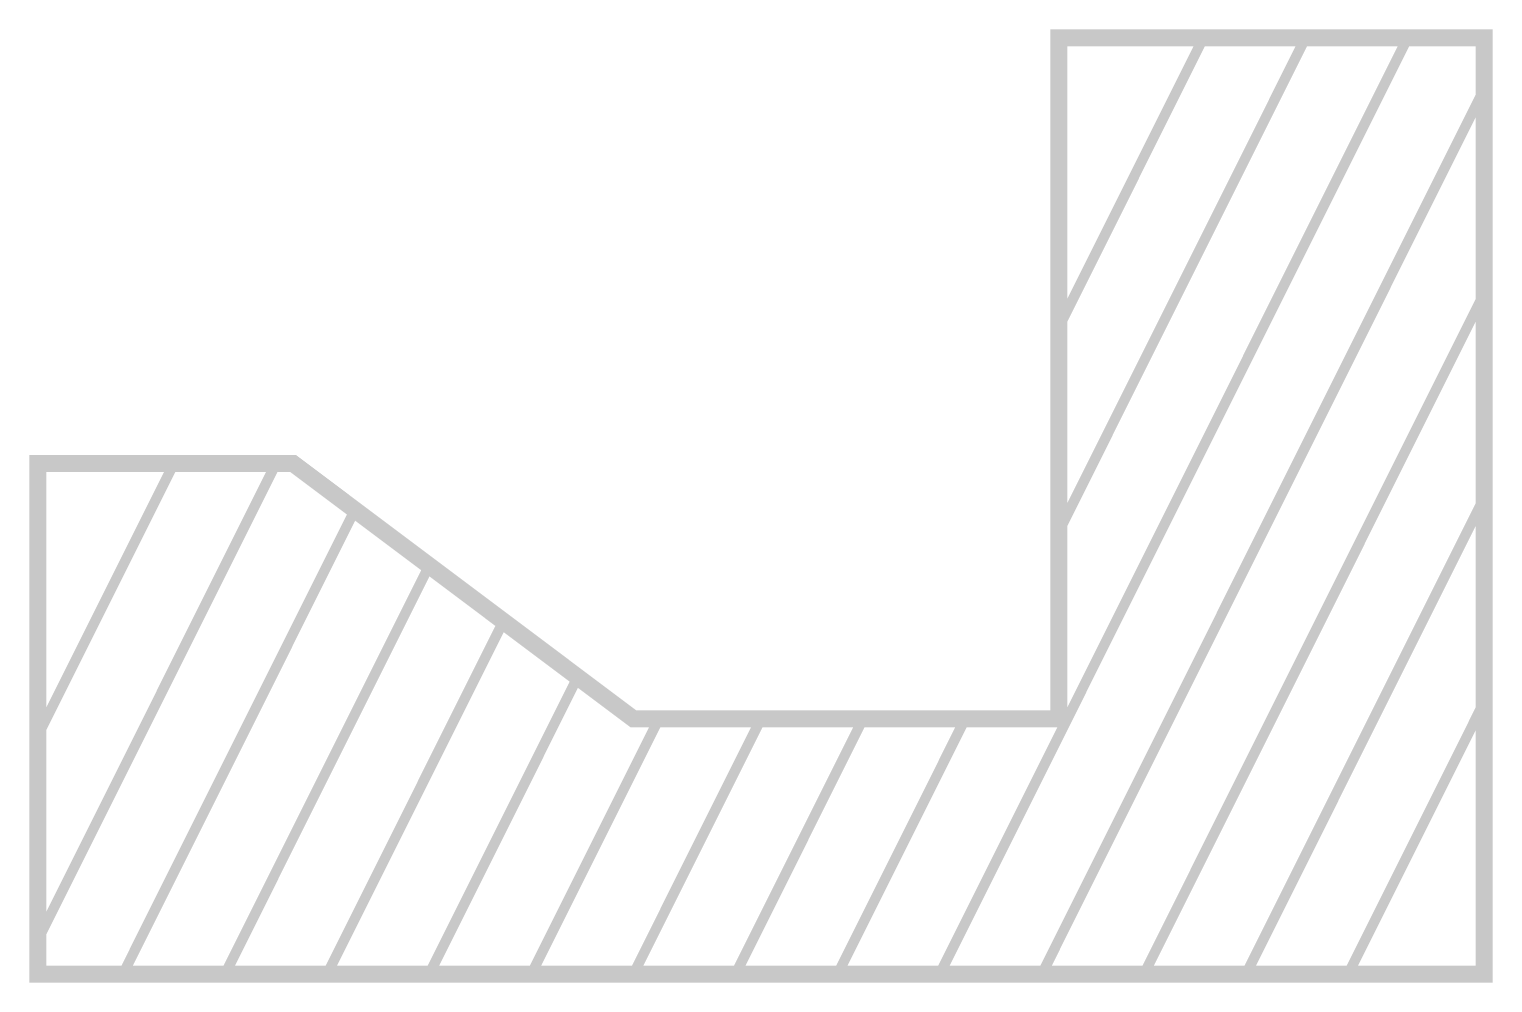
# Model space of a CAD drawing. Extents: x -0.05 to 8.55, y -0.05 to 5.55.
import ezdxf

# ---------------------------------------------------------------- set-up
doc = ezdxf.new("R2010")
doc.units = 0
doc.header["$MEASUREMENT"] = 0
doc.layers.get('0').update_dxf_attribs({"linetype": 'CONTINUOUS'})

msp = doc.modelspace()

# ---------------------------------------------------------------- linework, layer by layer
for points, const_width in [([(0, 0), (8.5, 0), (8.5, 5.5), (6, 5.5), (6, 1.5), (3.5, 1.5), (1.5, 3), (0, 3), (0, 0)], 0.1), ([(8.05, 5.5), (5.3, 0)], 0.06), ([(6.85, 5.5), (6, 3.8)], 0.06), ([(7.45, 5.5), (6, 2.6)], 0.06), ([(8.5, 5.2), (5.9, 0)], 0.06), ([(8.5, 4), (6.5, 0)], 0.06), ([(0.8, 3), (0, 1.4)], 0.06), ([(1.4, 3), (0, 0.2)], 0.06), ([(1.8636, 2.7273), (0.5, 0)], 0.06), ([(8.5, 2.8), (7.1, 0)], 0.06), ([(2.3, 2.4), (1.1, 0)], 0.06), ([(2.7364, 2.0727), (1.7, 0)], 0.06), ([(3.1727, 1.7455), (2.3, 0)], 0.06), ([(8.5, 1.6), (7.7, 0)], 0.06), ([(3.65, 1.5), (2.9, 0)], 0.06), ([(4.25, 1.5), (3.5, 0)], 0.06), ([(4.85, 1.5), (4.1, 0)], 0.06), ([(5.45, 1.5), (4.7, 0)], 0.06)]:
    msp.add_lwpolyline(points, dxfattribs=dict(const_width=const_width))

doc.saveas('drawing.dxf')
